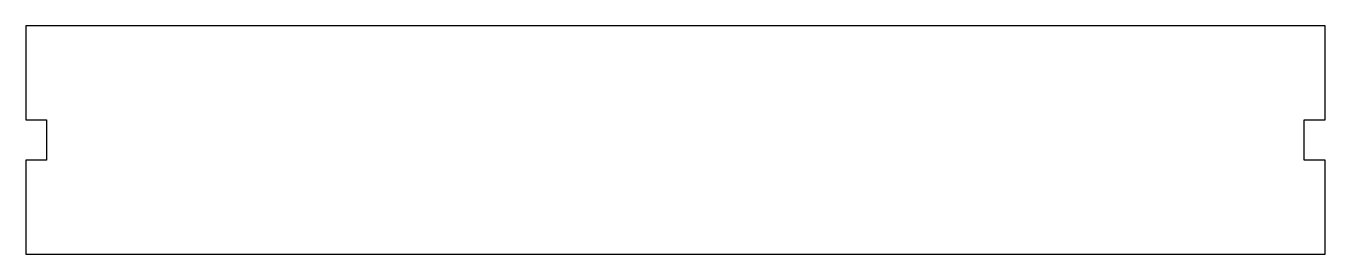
# Model space of a CAD drawing. Header units: millimetres. Extents: x -123 to 65, y -17 to 16.
import ezdxf

# ---------------------------------------------------------------- set-up
doc = ezdxf.new("R2010")
doc.units = ezdxf.units.MM
doc.layers.add('PERIMETER', color=5, linetype='CONTINUOUS')

msp = doc.modelspace()

# ---------------------------------------------------------------- linework, layer by layer
at = {"layer": 'PERIMETER'}
msp.add_lwpolyline([(65.08, 2.79), (65.08, 16.38), (-123.08, 16.38), (-123.08, 2.79), (-120.08, 2.79), (-120.08, -3.06), (-123.08, -3.06), (-123.08, -16.65), (65.08, -16.65), (65.08, -3.06), (62.07, -3.06), (62.07, 2.79)], close=True, dxfattribs=at)

doc.saveas('drawing.dxf')
